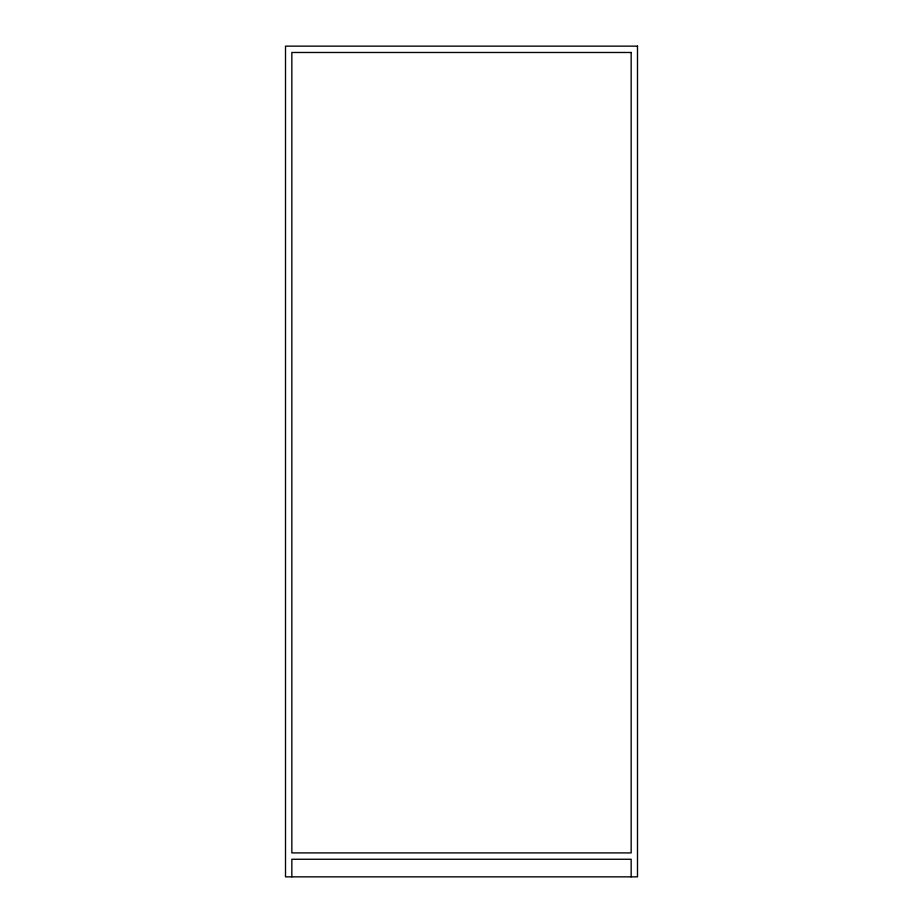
<?xml version="1.0" encoding="UTF-8"?>
<svg xmlns="http://www.w3.org/2000/svg" width="923" height="923" viewBox="0 0 923 923"><rect width="100%" height="100%" fill="white"/><g stroke="black" fill="none" stroke-linecap="round" stroke-linejoin="round"><path stroke-width="1.38" d="M631.159 876.85L631.159 859.255L291.841 859.255L291.841 876.85M637.493 46.15L285.507 46.15L285.507 876.85L637.493 876.85L637.493 46.15M631.159 52.484L291.841 52.484L291.841 852.91L631.159 852.91L631.159 52.484"/></g></svg>
